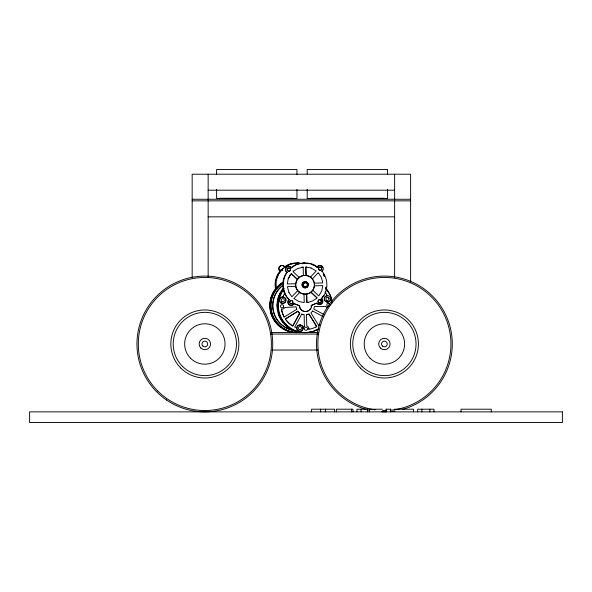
<?xml version="1.0" encoding="UTF-8"?>
<svg xmlns="http://www.w3.org/2000/svg" width="592" height="592" viewBox="0 0 592 592"><rect width="100%" height="100%" fill="white"/><g stroke="black" fill="none" stroke-linecap="round" stroke-linejoin="round"><path stroke-width="0.89" d="M330.395 297.561L331.061 297.813C330.78 293.491 325.785 290.968 325.918 287.002M295.697 283.834C294.194 293.062 307.796 298.109 312.724 290.191M303 328.812L303.067 327.583A3.197 3.197 0 0 0 296.733 327.805L296.762 328.641A3.197 3.197 0 0 0 302.512 329.966L303.082 328.049A2.93 2.93 0 0 1 304.392 326.229M315.965 326.991A23.976 23.969 -90 0 1 310.06 329.041L308.743 329.256L308.809 328.634M308.795 329.256L308.854 328.634A2.93 2.93 0 0 0 307.315 326.14L306.797 325.963L306.464 314.752L308.987 314.034L316.727 326.569L308.935 314.034M325.903 288.778L326.059 287.231M325.926 289.806L326.029 288.778M295.66 283.834L296.733 280.327L299.189 277.433L293.025 271.661L293.491 271.188M291.242 273.637L297.362 279.372L291.271 273.637L288.208 278.788L287.298 283.982L295.711 283.731M282.902 297.051L284.241 294.106M324.342 314.707L313.782 309.046L314.448 306.545L325.903 306.404A2.93 2.93 0 0 0 327.672 307.714M276.198 280.497L278.588 273.911M323.839 295.134L321.219 298.775L321.93 298.975A3.175 3.175 0 0 1 321.759 303.748A3.175 3.175 0 0 1 317.053 302.956L311.695 305.391A6.031 6.031 0 0 1 305.849 311.577A6.031 6.031 0 0 1 299.641 305.753L294.15 303.629L292.589 304.843A3.175 3.175 0 0 1 289.414 304.939L288.748 304.451A3.175 3.175 0 0 1 288.607 299.966L289.31 299.744C281.992 292.655 281.607 280.083 287.172 272.253A3.175 3.175 0 0 1 286.58 267.517A3.175 3.175 0 0 1 291.36 267.547L291.553 267.843A15.91 15.903 -90 0 1 301.313 263.447L304.392 262.952M294.15 303.629L294.15 303.644A3.175 3.175 0 0 1 289.495 304.717A3.175 3.175 0 0 1 289.044 299.966L289.31 299.744M318.629 267.932L318.481 268.324A1.598 1.598 0 0 0 320.501 270.218L320.879 270.048A1.598 1.598 0 0 0 321.278 267.68A1.598 1.598 0 0 0 318.873 267.591M282.865 296.955L283.479 295.512M271.528 297.976L270.921 297.813L273.807 291.412L276.079 288.778L276.013 281.666M313.294 289.244C315.114 285.973 314.678 281.711 312.295 278.839M288.237 278.788L290.361 274.644M292.744 326.022L299.774 313.042L292.788 326.022L291.997 325.57A23.976 23.969 90 0 1 286.269 320.265M304.34 326.229L304.199 314.774L301.742 314.152L294.735 327.095L296.681 327.805M284.182 294.106L284.745 293.247L283.472 290.05M322.67 267.554A3.175 3.175 0 0 0 317.238 266.689L317.001 267.066L317.734 266.689A3.175 3.175 0 0 1 322.507 266.511A3.175 3.175 0 0 1 322.055 271.262L323.617 273.304A21.845 21.837 -90 0 1 324.275 295.134L321.648 298.775M319.939 324.483A23.976 23.969 -90 0 1 318.674 325.408L310.889 312.879L312.717 311.022M287.335 272.335L286.831 272.335C280.689 280.342 281.785 292.655 288.874 299.744M283.598 290.05L281.614 292.803L279.061 299.374A26.906 26.892 -90 0 0 318.622 328.893M294.505 263.262A15.925 15.917 -90 0 0 284.486 267.066L284.981 267.066L284.745 266.689A3.175 3.175 0 0 0 279.972 266.511A3.175 3.175 0 0 0 280.423 271.262L278.366 273.304A21.845 21.837 -90 0 0 275.517 289.014M278.669 273.719L283.316 268.265M316.572 298.383L317.031 297.909L310.904 292.13L317.001 297.909M297.702 290.642L291.893 296.777L288.896 292.433M310.452 277.1L316.187 271.003L311.007 267.969M299.641 292.47L293.869 298.56L299.056 301.594L304.244 302.542L303.992 294.12M312.391 278.928L318.111 272.816L318.637 273.223M298.168 278.336C301.831 274.237 308.957 274.51 312.324 278.839M293.454 271.188L297.399 268.657L303.185 267.162L301.831 267.229M316.602 298.383L312.657 300.914L308.225 302.342M329.411 306.094L329.056 306.316A1.598 1.598 0 0 1 327.087 303.933L327.376 303.629A1.598 1.598 0 0 1 328.952 303.363L329.1 303.444M296.762 309.305L284.182 317.053L283.76 316.291A24.035 24.02 -90 0 1 281.489 309.128L281.54 309.128A2.93 2.93 0 0 0 284.722 307.514L296.044 306.826L296.762 309.305L296.511 308.832M285.366 318.984L297.865 311.251L299.323 312.761L297.865 311.251M297.917 311.251L285.396 318.999A23.976 23.969 -90 0 0 292.048 325.57M284.611 267.332L289.421 264.661M315.921 326.991L316.727 326.569M311.103 306.952A6.031 6.031 0 0 0 311.266 305.391L316.091 303.37M330.602 299.197A3.197 3.197 0 0 1 329.455 301.358L327.117 302.068A3.197 3.197 0 0 1 326.895 295.734L327.79 295.704M308.513 314.285L306.464 314.752M309.564 263.521C303.178 262.271 296.03 263.455 291.057 267.843L291.553 267.843M327.546 302.053L328.301 301.935M291.212 263.98L298.087 262.952L302.912 263.729M298.087 262.952C284.73 262.315 273.149 275.65 276.079 288.778M306.449 266.992L305.812 267.029L306.064 275.443A9.405 9.398 -90 0 1 312.731 290.28A9.405 9.398 -90 0 1 296.533 288.644A9.405 9.398 -90 0 1 306.057 275.428L305.842 267.029L311.037 267.969M306.908 302.408L306.619 294.046L306.871 302.408L308.254 302.342M282.221 297.073L282.991 297.043A3.197 3.197 0 0 1 283.22 303.378L280.837 302.83A3.197 3.197 0 0 1 279.505 299.922L279.757 299.108A3.197 3.197 0 0 1 282.162 297.08M295.763 286.291L287.394 286.646L288.926 292.433M318.045 304.17L320.768 304.088M208.147 190.195L394.627 190.195M220.039 198.253L293.528 198.253M310.615 198.253L384.104 198.253M192.163 199.252L410.611 199.252M192.163 200.851L410.611 200.851M208.147 216.835L394.627 216.835M303.407 275.524L303.156 267.162M314.3 283.176L322.662 282.924L322.559 281.57M314.382 285.84L322.795 285.588L321.819 290.776L318.785 295.933L312.694 290.191M327.08 295.726L326.666 294.816M331.061 297.813L330.995 297.813A26.906 26.892 -90 0 1 332.008 303M279.609 299.5L279.061 299.374M317.053 302.956C316.039 303.57 319.991 305.376 320.99 303.992A3.175 3.175 0 0 0 322.115 302.793M311.259 305.391L311.695 305.391M299.641 305.753L293.721 303.629M312.435 311.473L312.672 311.022L323.262 316.698M301.698 314.152L303.711 314.752M270.507 332.452L318.437 332.452M270.507 334.051L318.437 334.051M271.839 350.035L318 350.035M382.336 409.205L369.349 409.205L369.349 411.869M385.888 409.205L390.875 409.205M394.649 409.205L413.46 409.205L413.46 411.869M282.066 303.341L282.717 303.4M303.896 262.952L309.054 263.721M297.591 262.952L300.669 263.447A15.91 15.903 -90 0 1 302.379 263.677M310.77 263.98L314.892 265.549L317.371 267.332L315.765 266.444M280.941 270.048L281.481 270.218A1.598 1.598 0 0 0 281.896 270.285M286.831 272.335L286.676 272.253A3.175 3.175 0 0 1 286.084 267.517A3.175 3.175 0 0 1 290.857 267.547M328.952 303.363L329.322 303.563A1.598 1.598 0 0 1 329.981 305.013M279.994 271.299L279.927 271.262A3.175 3.175 0 0 1 279.476 266.511A3.175 3.175 0 0 1 284.249 266.689M312.561 264.661L314.167 265.556M299.271 312.761L299.774 313.042M321.219 298.775L321.5 298.975A3.175 3.175 0 0 1 322.018 299.619M299.596 306.042L299.212 305.753A6.031 6.031 0 0 0 308.402 310.689M298.597 291.627L299.552 292.411M318.607 273.223L321.167 277.137L322.596 281.57M325.141 292.108L325.977 293.44M325.082 292.108L326.725 294.816M284.227 317.053L283.805 316.291A24.035 24.02 -90 0 1 281.54 309.128M324.431 276.205L323.395 273.911L324.29 276.383M330.329 297.561L330.573 298.361M491.293 411.869L491.293 409.205L461.027 409.205L461.027 411.869M433.973 411.869L433.973 409.205L417.678 409.205L417.678 411.869M429.829 409.205L429.829 411.869M421.837 409.205L421.837 411.869M410.611 282.31L410.611 174.211L192.163 174.211L192.163 277.692M394.627 174.211L394.627 200.081M394.627 200.851L394.627 277.692M390.409 409.205L390.409 411.869M387.531 174.507L387.531 169.475L307.189 169.475L307.189 174.004M387.531 189.396L387.531 198.446L307.189 198.446L307.189 189.322M386.265 409.205L386.265 411.869M367.558 411.869L367.558 409.205L356.946 409.205L356.946 411.869M361.09 409.205L361.09 411.869M352.995 411.869L352.995 409.205L336.33 409.205L336.33 411.869M351.567 409.205L351.567 411.869M334.576 411.869L334.576 409.205L311.584 409.205L311.584 411.869M325.378 409.205L325.378 411.869M320.62 409.205L320.62 411.869M296.955 174.507L296.955 169.475L216.613 169.475L216.613 174.004M296.955 189.396L296.955 198.446L216.613 198.446L216.613 189.322M208.147 174.211L208.147 200.081M208.147 200.851L208.147 276.767M300.603 332.327A26.906 26.892 -90 0 1 282.895 283.22M293.314 332.238A26.906 26.892 -90 0 1 282.606 328.442M280.438 326.947A26.906 26.892 -90 0 1 277.167 324.002M275.458 321.996A26.906 26.892 -90 0 1 273.941 319.821M273.067 318.304A26.906 26.892 -90 0 1 270.574 311.74M269.989 308.269A26.906 26.892 -90 0 1 270.07 302.12M270.359 300.373A26.906 26.892 -90 0 1 270.751 298.657M279.624 284.811A26.906 26.892 -90 0 1 283.242 282.288M300.514 332.593A27.173 27.158 -90 0 1 298.738 332.711M296.962 332.711A27.173 27.158 -90 0 1 283.509 282.48M294.231 332.593A27.173 27.158 -90 0 1 282.547 282.48M282.155 270.241A1.598 1.598 0 0 1 281.326 270.218M282.702 270.093A1.598 1.598 0 0 1 282.31 270.241M281.104 270.048A1.598 1.598 0 0 1 280.778 269.782M292.966 330.299A25.227 25.219 -90 0 1 282.554 285.536M293.144 330.299A25.227 25.219 90 0 1 282.732 285.536M300.499 332.223A26.906 26.892 -90 0 1 298.76 331.927M297.058 331.527A26.906 26.892 -90 0 1 292.122 329.648M291.345 329.248A26.906 26.892 -90 0 1 284.412 323.898M283.25 322.566A26.906 26.892 -90 0 1 281.207 319.702M280.763 318.947A26.906 26.892 -90 0 1 278.329 313.294M277.204 306.36A26.906 26.892 -90 0 1 277.211 304.606M277.433 301.964A26.906 26.892 -90 0 1 277.914 299.374M278.129 298.523A26.906 26.892 -90 0 1 280.408 292.803M307.477 263.262A15.925 15.917 -90 0 1 317.497 267.066M310.541 308.425A6.031 6.031 0 0 1 309.616 309.697M316.935 329.522A27.173 27.158 -90 0 1 315.344 330.306M310.304 332.016A27.173 27.158 -90 0 1 308.558 332.364M301.469 332.593A27.173 27.158 -90 0 1 283.139 288.319M326.088 288.319A27.173 27.158 -90 0 1 331.89 301.128M317.897 329.522A27.173 27.158 -90 0 1 284.093 288.319M308.047 285.115A2.923 2.923 0 0 1 303.615 287.275A2.923 2.923 0 0 1 303.533 282.347A2.923 2.923 0 0 1 308.032 284.352M322.596 269.989A3.175 3.175 0 0 1 321.56 271.262M322.359 300.373A3.175 3.175 0 0 1 322.411 302.016M287.438 270.463A1.598 1.598 0 0 0 288.038 271.032L288.43 271.18A1.598 1.598 0 0 0 290.324 269.168L290.154 268.783A1.598 1.598 0 0 0 287.386 268.864M287.268 270.085A1.598 1.598 0 0 1 287.238 269.256M318.23 302.127A1.598 1.598 0 0 0 320.605 302.527A1.598 1.598 0 0 0 320.686 300.129L320.346 299.885A1.598 1.598 0 0 0 318.059 301.75M290.435 303.548A1.598 1.598 0 0 0 292.596 302.897L292.744 302.505A1.598 1.598 0 0 0 290.354 300.78L290.028 301.047A1.598 1.598 0 0 0 289.784 301.38M290.095 303.304A1.598 1.598 0 0 1 289.636 301.772M328.19 297.584A1.598 1.598 0 0 1 328.841 298.627M365.982 409.324A67.88 67.88 0 0 1 328.96 304.806A67.88 67.88 0 0 1 439.841 304.806A67.88 67.88 0 0 1 402.819 409.324M395.027 411.033A67.88 67.88 0 0 1 390.602 411.581M386.162 411.847A67.88 67.88 0 0 1 381.751 411.817M369.401 410.189A67.88 67.88 0 0 1 367.684 409.775M375.261 409.886A66.533 66.533 0 0 1 328.871 307.329A66.533 66.533 0 0 1 441.403 309.675A66.533 66.533 0 0 1 390.794 410.212M386.221 410.493A66.533 66.533 0 0 1 382.58 410.493M292.907 302.505L292.759 302.897A1.598 1.598 0 0 1 290.413 303.437A1.598 1.598 0 0 1 290.191 301.047L290.509 300.78A1.598 1.598 0 0 1 292.907 302.505M318.792 267.932L318.644 268.324A1.598 1.598 0 0 0 320.657 270.218L321.042 270.048A1.598 1.598 0 0 0 321.293 267.525A1.598 1.598 0 0 0 318.792 267.932M307.426 329.278L307.233 329.648A1.598 1.598 0 0 1 304.695 329.737L304.473 329.381A1.598 1.598 0 0 1 306.856 327.42L307.159 327.702A1.598 1.598 0 0 1 307.426 329.278M283.383 307.174L283.094 307.477A1.598 1.598 0 0 1 281.518 307.744L281.156 307.551A1.598 1.598 0 0 1 281.067 305.013L281.415 304.791A1.598 1.598 0 0 1 283.383 307.174M562.4 411.869L29.6 411.869L29.6 422.525L562.4 422.525L562.4 411.869M288.593 271.18L288.2 271.032A1.598 1.598 0 0 1 287.793 268.531A1.598 1.598 0 0 1 290.317 268.783L290.487 269.168A1.598 1.598 0 0 1 288.593 271.18M320.849 300.129L320.509 299.885A1.598 1.598 0 0 0 318.222 301.75L318.392 302.127A1.598 1.598 0 0 0 320.76 302.527A1.598 1.598 0 0 0 320.849 300.129M303.274 287.372A3.189 3.189 0 0 0 308.321 285.107A3.189 3.189 0 0 0 303.837 281.873A3.189 3.189 0 0 0 303.274 287.372M303.526 287.127A2.923 2.923 0 0 0 308.166 285.115A2.923 2.923 0 0 0 304.103 282.103A2.923 2.923 0 0 0 303.526 287.127M303.785 286.269A2.094 2.094 0 0 0 307.285 285.322A2.094 2.094 0 0 0 304.717 282.761A2.094 2.094 0 0 0 303.785 286.269M303.948 286.269A2.094 2.094 0 0 0 307.448 285.322A2.094 2.094 0 0 0 304.873 282.761A2.094 2.094 0 0 0 303.948 286.269M298.139 330.713A3.197 3.197 0 0 0 303.171 328.419A3.197 3.197 0 0 0 298.664 325.2A3.197 3.197 0 0 0 298.139 330.713M299.064 329.411A1.598 1.598 0 0 0 301.58 328.264A1.598 1.598 0 0 0 299.33 326.658A1.598 1.598 0 0 0 299.064 329.411M280.911 302.83A3.197 3.197 0 0 0 285.951 300.536A3.197 3.197 0 0 0 281.444 297.325A3.197 3.197 0 0 0 280.911 302.83M281.844 301.528A1.598 1.598 0 0 0 284.36 300.381A1.598 1.598 0 0 0 282.103 298.775A1.598 1.598 0 0 0 281.844 301.528M325.644 301.491A3.197 3.197 0 0 0 330.684 299.197A3.197 3.197 0 0 0 326.177 295.978A3.197 3.197 0 0 0 325.644 301.491M326.577 300.188A1.598 1.598 0 0 0 329.093 299.041A1.598 1.598 0 0 0 326.843 297.436A1.598 1.598 0 0 0 326.577 300.188M360.343 368.039A34.025 34.025 0 0 0 417.264 352.788A34.025 34.025 0 0 0 375.594 311.118A34.025 34.025 0 0 0 360.343 368.039M362.03 366.352A31.635 31.635 0 0 0 414.955 352.173A31.635 31.635 0 0 0 376.216 313.427A31.635 31.635 0 0 0 362.03 366.352M370.126 358.264A20.195 20.195 0 0 0 403.907 349.213A20.195 20.195 0 0 0 379.176 324.475A20.195 20.195 0 0 0 370.126 358.264M380.36 348.029A5.72 5.72 0 0 0 389.928 345.462A5.72 5.72 0 0 0 382.92 338.461A5.72 5.72 0 0 0 380.36 348.029M382.38 346.009A2.856 2.856 0 0 0 387.161 344.722A2.856 2.856 0 0 0 383.66 341.221A2.856 2.856 0 0 0 382.38 346.009M166.411 399.94A67.88 67.88 0 0 0 272.52 349.295A67.88 67.88 0 0 0 175.609 282.717A67.88 67.88 0 0 0 166.411 399.94M180.789 368.039A34.025 34.025 0 0 0 237.71 352.788A34.025 34.025 0 0 0 196.041 311.118A34.025 34.025 0 0 0 180.789 368.039M157.798 391.031A66.533 66.533 0 0 0 269.116 361.201A66.533 66.533 0 0 0 187.627 279.72A66.533 66.533 0 0 0 157.798 391.031M182.477 366.352A31.635 31.635 0 0 0 235.401 352.173A31.635 31.635 0 0 0 196.662 313.427A31.635 31.635 0 0 0 182.477 366.352M190.572 358.264A20.195 20.195 0 0 0 224.353 349.213A20.195 20.195 0 0 0 199.622 324.475A20.195 20.195 0 0 0 190.572 358.264M200.806 348.029A5.72 5.72 0 0 0 210.375 345.462A5.72 5.72 0 0 0 203.367 338.461A5.72 5.72 0 0 0 200.806 348.029M202.827 346.009A2.856 2.856 0 0 0 207.607 344.722A2.856 2.856 0 0 0 204.107 341.221A2.856 2.856 0 0 0 202.827 346.009"/></g></svg>
